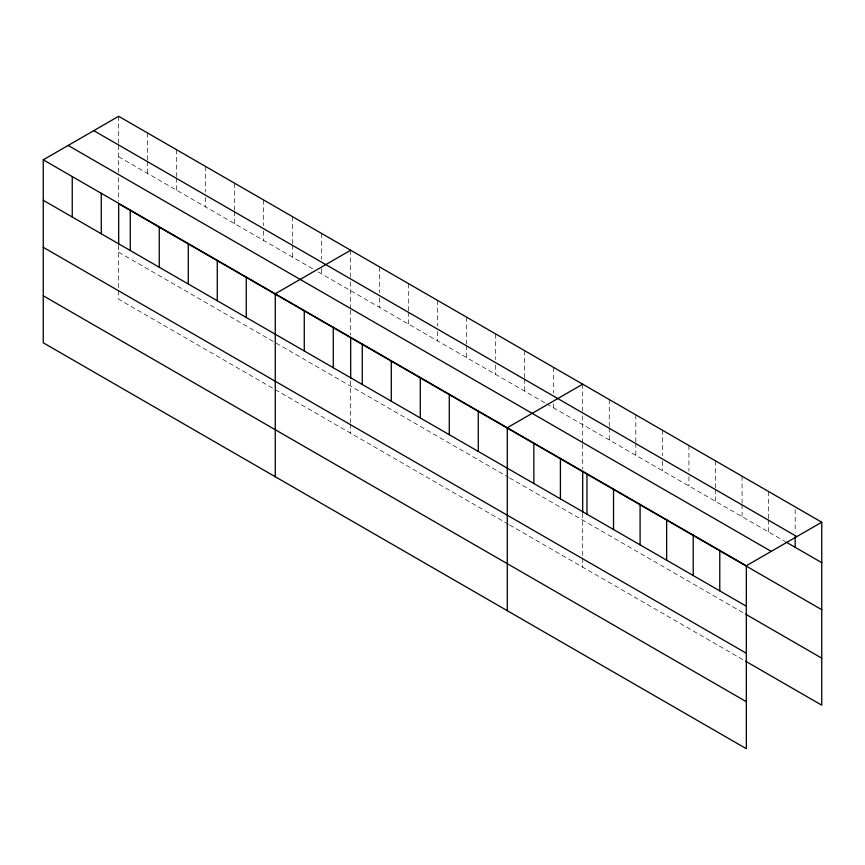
<?xml version="1.0" encoding="UTF-8"?>
<svg xmlns="http://www.w3.org/2000/svg" width="865" height="865" viewBox="0 0 865 865"><rect width="100%" height="100%" fill="white"/><g stroke="black" fill="none" stroke-linecap="round" stroke-linejoin="round"><path stroke-width="0.65" stroke-dasharray="4.33 3.24" d="M118.667 177.639L118.667 201.156M118.667 172.416L118.667 144.606M350.682 310.286L350.682 335.112M350.682 308.989L350.682 278.562M582.696 444.242L582.696 469.068M582.696 442.945L582.696 412.519M118.667 156.738L313.562 269.264M318.201 271.945L545.577 403.22M546.734 403.89L784.793 541.328M118.667 252.223L508.458 477.264M509.615 477.934L745.533 614.139M508.458 524.298L118.667 299.258L118.667 290.11M509.615 524.968L745.533 661.174M795.184 509.572L795.184 532.494M768.628 491.536L768.628 518.513M768.628 519.854L768.628 531.997M742.062 476.204L742.062 503.171M742.062 504.522L742.062 516.664M715.506 460.872L715.506 487.838M715.506 489.19L715.506 501.322M688.94 445.529L688.94 471.155M688.94 476.55L688.94 485.989M662.385 430.197L662.385 455.823M662.385 461.218L662.385 470.657M635.818 414.865L635.818 441.831M635.818 443.183L635.818 455.325M609.263 399.533L609.263 426.499M609.263 427.851L609.263 439.982M582.696 384.19L582.696 411.167M582.696 513.399L582.696 556.714M582.696 558.022L582.696 567.159M553.697 367.452L553.697 393.067M553.697 403.858L553.697 407.902M524.698 350.703L524.698 377.681M524.698 379.021L524.698 391.164M495.688 333.966L495.688 359.581M495.688 364.976L495.688 374.415M466.689 317.217L466.689 344.183M466.689 345.535L466.689 357.678M437.69 300.469L437.69 326.094M437.69 331.49L437.69 340.929M408.691 283.731L408.691 310.697M408.691 312.049L408.691 324.18M379.681 266.982L379.681 292.608M379.681 298.003L379.681 307.443M350.682 250.234L350.682 277.211M350.682 380.795L350.682 422.758M350.682 424.066L350.682 433.203M321.683 233.496L321.683 259.122M321.683 268.561L321.683 273.956M292.673 216.747L292.673 243.725M292.673 245.065L292.673 257.208M263.674 200.01L263.674 225.624M263.674 231.02L263.674 240.459M234.674 183.261L234.674 210.227M234.674 211.579L234.674 223.721M205.665 166.513L205.665 192.138M205.665 197.534L205.665 206.973M176.665 149.775L176.665 176.741M176.665 178.093L176.665 190.224M147.666 133.026L147.666 160.003M147.666 161.344L147.666 173.487M118.667 116.288L118.667 143.255M118.667 245.498L118.667 288.802"/><path stroke-width="1.3" d="M43.25 159.82L746.333 565.742L746.333 748.712L43.25 342.789L43.25 159.82L118.667 116.288L821.75 522.211L821.75 705.18L745.533 661.174M350.682 250.234L275.265 293.776L275.265 476.745M582.696 384.19L507.29 427.732L507.29 610.701M746.333 565.742L821.75 522.211M93.777 130.647L796.86 536.581M785.95 541.998L821.75 562.661M68.14 145.45L771.223 551.383M821.75 609.695L118.667 203.772L118.667 244.146M43.25 200.28L746.333 606.203M745.533 614.139L821.75 658.146M43.25 247.304L746.333 653.237M43.25 295.765L746.333 701.688M795.184 536.538L795.184 547.329M719.777 550.41L719.777 590.871M693.211 535.078L693.211 575.539M666.655 519.746L666.655 560.196M640.089 504.403L640.089 544.864M613.534 489.071L613.534 529.531M586.967 473.739L586.967 514.199M582.696 471.685L582.696 512.058M560.412 458.407L560.412 498.856M533.846 443.064L533.846 483.524M478.291 410.983L478.291 451.443M449.281 394.245L449.281 434.706M420.282 377.497L420.282 417.957M391.283 360.759L391.283 401.209M362.273 344.011L362.273 384.471M350.682 337.728L350.682 378.102M333.274 327.262L333.274 367.722M304.275 310.524L304.275 350.974M246.266 277.038L246.266 317.487M217.266 260.289L217.266 300.75M188.267 243.541L188.267 284.001M159.257 226.803L159.257 267.253M130.258 210.054L130.258 250.515M101.259 193.317L101.259 233.766M72.249 176.568L72.249 217.029"/></g></svg>
